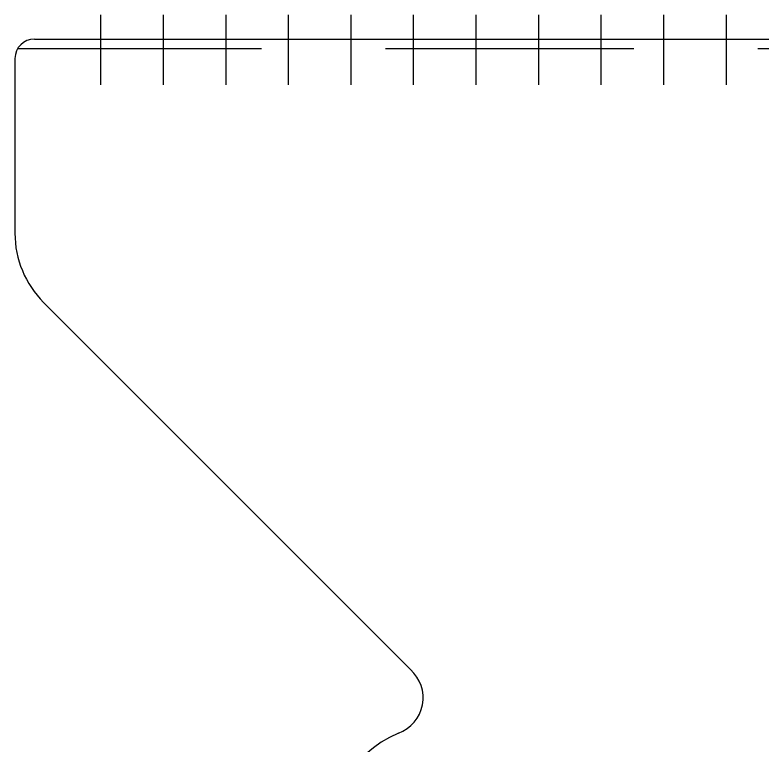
# Model space of a CAD drawing. Extents: x 0 to 199, y 0 to 166.
# Drawn here: x 25.7 to 63.93, y 83.84 to 121.17 of the extents above; entities that cross this region are included whole.
import ezdxf

# ---------------------------------------------------------------- set-up
doc = ezdxf.new("R2010")
doc.units = 0
doc.linetypes.add('CENTER', pattern=[50.8, 31.75, -6.35, 6.35, -6.35])
doc.linetypes.add('DASHED', pattern=[19.05, 12.7, -6.35])
doc.layers.get('0').update_dxf_attribs({"linetype": 'CONTINUOUS'})
doc.layers.add('CENTER', color=1, linetype='CENTER')

msp = doc.modelspace()

# ---------------------------------------------------------------- linework, layer by layer
at = {"color": 7, "linetype": 'CONTINUOUS'}
for p, q in [((26.699, 119.937), (132.699, 119.937)), ((25.699, 118.937), (25.699, 110.008)), ((27.163, 106.472), (45.94, 87.695))]:
    msp.add_line(p, q, dxfattribs=at)
at = {"color": 3, "linetype": 'DASHED'}
msp.add_line((133.565, 119.437), (25.833, 119.437), dxfattribs=at)
at = {"color": 7, "linetype": 'CONTINUOUS'}
for centre, radius, start, end in [((26.699, 118.937), 1, 90, 180), ((30.696, 110.007), 4.998, 179.9898, 225.0102), ((44.654, 86.257), 1.929, 290.2203, 48.1873), ((47.699, 78.937), 6.001, 113.3433, 336.6567)]:
    msp.add_arc(centre, radius, start, end, dxfattribs=at)
at = {"layer": 'CENTER', "color": 1, "linetype": 'CENTER'}
for p, q in [((30.099, 117.587), (30.099, 121.168)), ((33.299, 117.587), (33.299, 121.168)), ((36.499, 117.587), (36.499, 121.168)), ((39.699, 117.587), (39.699, 121.168)), ((42.899, 117.587), (42.899, 121.168)), ((46.099, 117.587), (46.099, 121.168)), ((49.299, 117.587), (49.299, 121.168)), ((52.499, 117.587), (52.499, 121.168)), ((55.699, 117.587), (55.699, 121.168)), ((58.899, 117.587), (58.899, 121.168)), ((62.099, 117.587), (62.099, 121.168))]:
    msp.add_line(p, q, dxfattribs=at)

doc.saveas('drawing.dxf')
